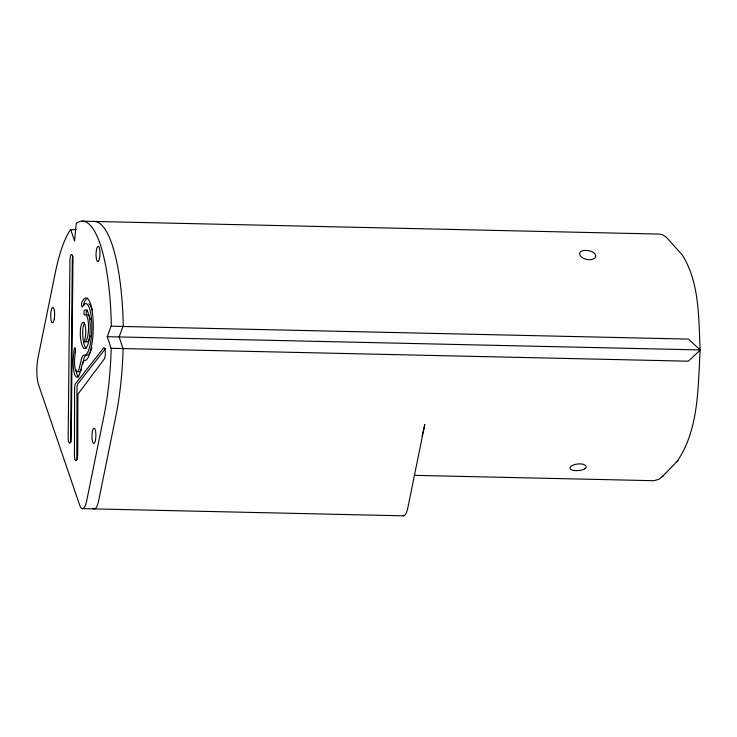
<?xml version="1.0" encoding="UTF-8"?>
<svg xmlns="http://www.w3.org/2000/svg" width="737" height="737" viewBox="0 0 737 737"><rect width="100%" height="100%" fill="white"/><g stroke="black" fill="none" stroke-linecap="round" stroke-linejoin="round"><path stroke-width="1.11" d="M70.623 229.4L74.594 241.008L76.224 223.329A123.346 31.709 -88.7 0 1 111.333 325.395L107.261 336.68L111.213 348.564A123.346 31.709 -88.7 0 1 104.35 413.973L86.782 500.349A19.696 5.067 -88.7 0 1 79.624 505.011L38.665 385.064A19.696 5.067 -88.7 0 1 38.038 357.611L55.487 271.852A123.346 31.709 -88.7 0 1 70.365 229.769L76.031 229.52M82.222 221.174L659.348 234.08L662.314 234.642L666.202 237.093L682.287 254.974C699.745 282.897 698.612 318.071 700.104 349.863L700.15 350.139C697.893 387.459 699.081 429.496 677.054 461.491M82.655 364.078L84.101 358.035A15.302 3.934 -88.7 0 1 86.017 355.326L86.459 355.096A25.767 6.624 -88.7 0 0 91.867 347.652M105.594 348.527L77.919 383.673A4.367 1.124 -88.7 0 0 76.998 388.482L76.814 454.683A6.338 1.631 -88.7 0 0 77.357 459.455M414.157 475.347L654.097 480.708L659.09 479.225L663.042 475.872M662.066 476.885L677.911 460.607M700.15 350.139L688.34 361.185L111.223 348.288M87.288 310.028L86.671 310.498A2.441 0.626 -88.7 0 0 86.33 313.418A2.441 0.626 -88.7 0 0 86.975 315.031A13.625 3.501 -88.7 0 1 88.993 315.758M111.342 326.205L688.469 339.103L700.104 349.863M107.261 336.68L700.076 349.928M84.064 341.673A13.625 3.501 -88.7 0 0 88.532 328.269A13.625 3.501 -88.7 0 0 84.598 314.975A2.441 0.626 -88.7 0 1 83.944 313.363A2.441 0.626 -88.7 0 1 84.285 310.443L84.912 309.973A19.355 4.975 -88.7 0 1 90.126 325.413A19.355 4.975 -88.7 0 1 86.045 347.873A19.355 4.975 -88.7 0 1 80.315 335.252L80.351 330.655A9.065 2.331 -88.7 0 1 81.54 324.363A13.146 3.381 -88.7 0 1 82.636 322.631A10.207 2.626 -88.7 0 1 85.649 328.923A10.207 2.626 -88.7 0 1 84.064 341.673L86.441 341.728A13.625 3.501 -88.7 0 0 90.163 335.915M82.378 508.641L403.646 515.826M93.12 221.496A123.346 31.709 -88.7 0 1 123.226 325.662L119.154 336.947L123.107 348.831A123.346 31.709 -88.7 0 1 116.243 414.24L98.675 500.616A19.696 5.067 -88.7 0 1 93.028 508.189M72.889 256.089A5.832 1.502 -88.7 0 0 72.327 259.958L70.577 437.078A5.97 1.538 -88.7 0 0 71.084 441.979M84.543 323.23A13.146 3.381 -88.7 0 0 83.917 324.409A9.065 2.331 -88.7 0 0 82.728 330.701L82.691 335.307A19.355 4.975 -88.7 0 0 86.247 348.242M89.831 317.794A13.625 3.501 -88.7 0 1 90.282 319.683M78.647 377.058A16.536 4.256 -88.7 0 1 75.985 369.799M87.841 298.107A31.018 7.978 -88.7 0 0 85.999 299.342L84.258 302.152A2.718 0.7 -88.7 0 0 83.972 305.523M88.891 303.847A25.767 6.624 -88.7 0 1 92.438 310.424M81.402 369.191A11.046 2.837 -88.7 0 1 78.518 371.107M402.706 515.513A19.696 5.067 -88.7 0 0 407.893 507.526L424.798 424.448L424.162 427.405A123.346 31.709 -88.7 0 1 422.762 433.365M422.522 434.333A123.346 31.709 -88.7 0 1 422.034 436.23M74.621 388.427L74.428 454.628A6.338 1.631 -88.7 0 0 76.003 460.689A6.338 1.631 -88.7 0 0 77.698 454.093L77.873 396.395A2.469 0.636 -88.7 0 1 78.463 393.466L104.295 358.928A5.822 1.492 -88.7 0 0 105.244 351.005A5.822 1.492 -88.7 0 0 103.217 348.481L75.543 383.618A4.367 1.124 -88.7 0 0 74.621 388.427M595.68 255.896L595.68 255.914A8.098 4.671 12.1 0 1 594.602 258.171L594.473 258.291A8.116 4.883 12.8 0 1 583.031 258.033L582.829 257.913A8.098 4.671 12.1 0 1 580.277 255.573A8.125 4.486 11.4 0 1 579.687 253.371L579.706 253.242A8.125 4.284 10.8 0 1 581.253 251.317L581.41 251.234A8.116 4.072 10.2 0 1 591.415 251.455L591.636 251.547A8.125 4.284 10.8 0 1 594.648 253.574L594.759 253.712A8.125 4.486 11.4 0 1 595.68 255.896M72.935 260.345L71.268 436.875A5.97 1.538 -88.7 0 1 69.628 443.121A5.97 1.538 -88.7 0 1 68.191 437.059L69.951 259.903A5.832 1.502 -88.7 0 1 71.618 254.486A5.832 1.502 -88.7 0 1 72.935 260.345M75.303 351.973L74.87 356.174A11.046 2.837 -88.7 0 0 75.745 370.315A11.046 2.837 -88.7 0 0 79.55 367.09L81.715 357.979A15.302 3.934 -88.7 0 1 83.631 355.271L84.082 355.041A25.767 6.624 -88.7 0 0 91.784 324.059A25.767 6.624 -88.7 0 0 82.47 306.776L82.378 306.905A2.718 0.7 -88.7 0 1 81.595 305.468A2.718 0.7 -88.7 0 1 81.881 302.106L83.622 299.286A31.018 7.978 -88.7 0 1 91.766 308.895A31.018 7.978 -88.7 0 1 92.18 342.456L91.075 348.5A28.614 7.361 -88.7 0 1 85.326 360.384L85.28 360.375A16.739 4.302 -88.7 0 0 81.236 368.279L79.845 373.355A16.536 4.256 -88.7 0 1 74.723 374.507A16.536 4.256 -88.7 0 1 73.405 355.796L74.216 349.218A2.635 0.682 -88.7 0 1 75.211 348.076A2.635 0.682 -88.7 0 1 75.303 351.973M584.809 468.769L584.662 468.861A8.125 3.04 -4.9 0 1 580.857 470.224A8.107 2.81 -4.3 0 1 572.032 470.022A8.125 3.04 -4.9 0 1 570.06 468.539L570.051 468.483A8.125 3.261 -5.4 0 1 570.549 466.889A8.116 3.482 -6 0 1 572.907 465.268L573.091 465.185A8.116 3.703 -6.5 0 1 585.5 465.462L585.593 465.554A8.116 3.482 -6 0 1 586.127 467.23A8.125 3.261 -5.4 0 1 584.809 468.769M54.28 319.01A7.628 1.962 -88.7 0 0 52.88 307.43A7.628 1.962 -88.7 0 0 50.881 318.743A7.628 1.962 -88.7 0 0 54.28 319.01M99.615 257.932A7.628 1.962 -88.7 0 0 98.214 246.351A7.628 1.962 -88.7 0 0 96.215 257.655A7.628 1.962 -88.7 0 0 99.615 257.932M95.515 439.786A7.628 1.962 -88.7 0 0 94.124 428.206A7.628 1.962 -88.7 0 0 92.125 439.519A7.628 1.962 -88.7 0 0 95.515 439.786"/></g></svg>
